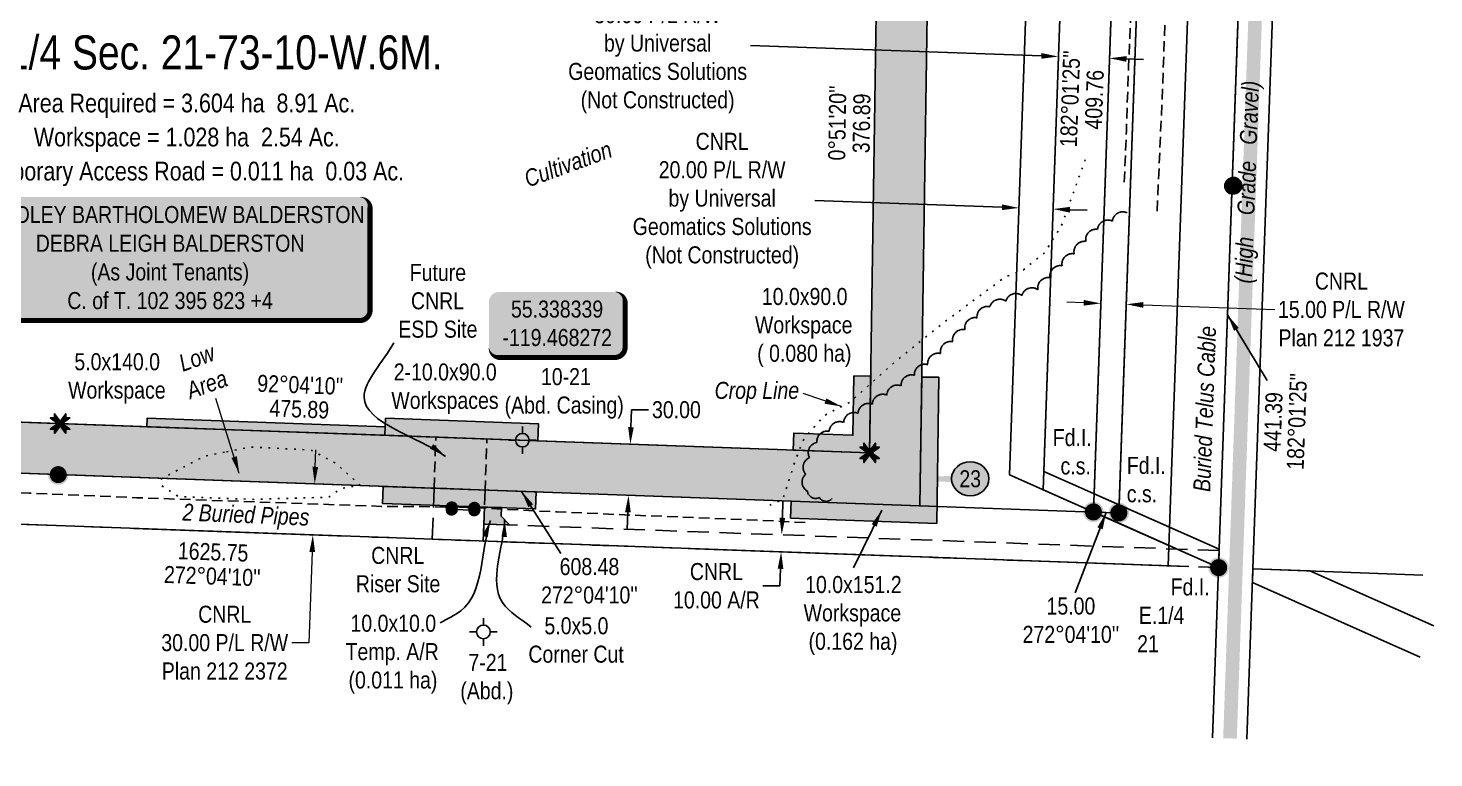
# Model space of a CAD drawing. Extents: x 338216 to 346362, y 6125251 to 6136161.
# Drawn here: x 343168 to 343994, y 6135028 to 6135457 of the extents above; entities that cross this region are included whole.
import ezdxf
from ezdxf.enums import TextEntityAlignment as Align

# ---------------------------------------------------------------- set-up
doc = ezdxf.new("R2010")
doc.units = 0
doc.header["$LTSCALE"] = 5
doc.header["$PDSIZE"] = 0.5
for name, pattern in [('0', [1, 1, 0]), ('foc-ACCESSROAD', [3.75, 2.5, -1.25]), ('foc-QUARTERLINE', [33, 25, -3, 2, -3]), ('foc-TOPO', [1, 0.2, -0.8]), ('HIDDEN2', [1.875, 1.25, -0.625]), ('POWERLINE5', [7.8, 2.4, -0.6, 0.6, -0.6, 0.6, -0.6, 2.4]), ('UG_PIPE', [1.875, 1.25, -0.625])]:
    doc.linetypes.add(name, pattern=pattern)
doc.layers.get('Defpoints').update_dxf_attribs({"color": 9})
for name, color, linetype in [('AS-OWNER', 7, 'Continuous'), ('AS-PIPE-AG', 44, 'Continuous'), ('AS-PIPE-UG', 44, 'UG_PIPE'), ('AS-PIPE-UG-T', 44, 'Continuous'), ('AS-POWER', 104, 'foc-POWER'), ('AS-POWER-EXISTING', 72, 'POWERLINE5'), ('AS-ROADS', 254, 'Continuous'), ('AS-SYMBOL', 7, 'Continuous'), ('AS-TELEPHONE', 224, 'foc-TEL'), ('C-AR', 13, 'foc-ACCESSROAD'), ('C-RW', 13, 'Continuous'), ('C-SYMBOL', 7, 'Continuous'), ('C-WS', 13, 'foc-ACCESSROAD'), ('C-WS-S', 13, 'Continuous'), ('CG-NOTES', 7, 'Continuous'), ('F-WS-S', 190, 'Continuous'), ('L-AREAREQUIRED', 7, 'Continuous'), ('L-AREAWORK', 5, 'Continuous'), ('L-BD', 7, 'Continuous'), ('L-BD1', 253, 'Continuous'), ('L-MON', 1, 'Continuous'), ('L-SEC', 7, 'Continuous'), ('L-SECQ', 8, 'foc-QUARTERLINE'), ('P-ELEVATION', 7, 'Continuous'), ('P-IOP16', 10, 'Continuous'), ('P-IOP16-H', 21, 'Continuous'), ('P-LTO', 14, 'Continuous'), ('P-PROPOSED', 10, 'Continuous'), ('P-PROPOSED-H', 21, 'Continuous'), ('P-TEMP-BLUE', 146, 'Continuous'), ('P-TEMP-BLUE-T', 146, 'Continuous'), ('P-TXT', 4, 'Continuous'), ('T-BUSH', 110, '0'), ('T-EXISTING TFA', 220, 'HIDDEN2'), ('T-EXISTING TFA-T', 220, 'Continuous'), ('T-GENERAL', 48, 'foc-TOPO'), ('T-LOW-AREA', 48, 'foc-TOPO')]:
    doc.layers.add(name, color=color, linetype=linetype)
doc.layers.add('C-RW-T', color=13, linetype='Continuous', lineweight=9)
doc.layers.add('T-TEXT', color=48, linetype='Continuous', lineweight=18)
doc.layers.add('P-TEMP-BLUE-H', color=7, linetype='Continuous', true_color=0x99e6ff)
doc.styles.add('100L', font='ARIALN.TTF', dxfattribs={"height": 11})
doc.styles.add('175L', font='ARIALN.TTF', dxfattribs={"height": 20})
doc.styles.add('80', font='ARIALN.TTF', dxfattribs={"height": 10})
doc.styles.add('80CG', font='ARIALN.TTF', dxfattribs={"height": 10})
doc.styles.add('80L', font='ARIALN.TTF', dxfattribs={"height": 10})
doc.styles.add('80LS', font='ARIALNI.TTF', dxfattribs={"height": 10})
doc.styles.add('foc-LtypeFont', font='ARIALN.TTF', dxfattribs={"height": 7.35})
doc.linetypes.add('foc-POWER', pattern='A,6,-1,["P",foc-LtypeFont,S=0.2,R=0,X=-0.625,Y=-0.75],-1.24,4', length=12.24)
doc.linetypes.add('foc-TEL', pattern='A,2,-1,["T",foc-LtypeFont,S=0.2,R=0,X=-0.425,Y=-0.75],-1.24,8', length=12.24)
doc.dimstyles.new('Compass 5 000', dxfattribs={"dimscale": 5, "dimtxt": 9, "dimasz": 2, "dimexe": 0.2, "dimexo": 0.0625, "dimgap": 0.5, "dimtad": 0, "dimtih": 1, "dimtoh": 1, "dimzin": 0, "dimdsep": 46, "dimtxsty": '80CG', "dimcen": 0.1, "dimse1": 1, "dimse2": 1, "dimclrd": 256, "dimclrt": 256, "dimaunit": 1, "dimadec": 4, "dimazin": 0, "dimtfac": 0.06, "dimtofl": 0, "dimtmove": 0, "dimatfit": 1, "dimfxl": 0.2, "dimtolj": 1, "dimtzin": 0, "dimlwd": -1, "dimarcsym": 0})

# ---------------------------------------------------------------- blocks, each defined once
blk = doc.blocks.new('*D184')
at = {"layer": 'C-WS-S', "transparency": 16777216}
for p, q in [((343611.35, 6135169.47), (343611.71, 6135179.46)), ((343610.27, 6135139.5), (343609.9, 6135129.5)), ((343609.9, 6135129.5), (343599.9, 6135129.5))]:
    blk.add_line(p, q, dxfattribs=at)
for points in [[(343609.68, 6135169.53), (343613.01, 6135169.41), (343610.99, 6135159.47)], [(343608.6, 6135139.56), (343611.93, 6135139.43), (343610.63, 6135149.49)]]:
    blk.add_solid(points, dxfattribs=at)
at = {"layer": 'Defpoints', "color": 0, "transparency": 16777216}
for p in [(343626.98, 6135158.89), (343610.63, 6135149.49), (343626.62, 6135148.91)]:
    blk.add_point(p, dxfattribs=at)
at = {"layer": 'C-WS-S', "transparency": 16777216, "insert": (343572.62, 6135129.5), "char_height": 10, "attachment_point": 5, "style": '80CG'}
blk.add_mtext('\\A1;CNRL\\P10.00 A/R', dxfattribs=at)
blk = doc.blocks.new('*U163')
h = blk.add_hatch(color=59)
edge = h.paths.add_edge_path()
edge.add_line((-111.5, -37), (111.5, -37))
edge.add_arc((111.5, -31), 6, 270, 360)
edge.add_line((117.5, -31), (117.5, 29.5))
edge.add_arc((111.5, 29.5), 6, 0, 90)
edge.add_line((111.5, 35.5), (-111.5, 35.5))
edge.add_arc((-111.5, 29.5), 6, 90, 180)
edge.add_line((-117.5, 29.5), (-117.5, -31))
edge.add_arc((-111.5, -31), 6, 180, 270)
at = {"color": 1, "flags": 128}
blk.add_lwpolyline([(-111.5, -37, 3, 3, 0), (111.5, -37, 3, 3, 0.414214), (117.5, -31, 3, 3, 0), (117.5, 29.5, 3, 0, 0.414214), (111.5, 35.5, 0, 0, 0), (-111.5, 35.5, 0, 0, 0.414214), (-117.5, 29.5, 0, 0, 0), (-117.5, -31, 0, 3, 0.414214)], format="xyseb", close=True, dxfattribs=at)
blk.add_lwpolyline([(-51.5, -31, 0, 7.5, 0), (0, 0, 0, 0, 0)], format="xyseb", dxfattribs=at)
at = {"color": 1, "style": '80'}
blk.add_attdef('ENTER_TEXT_001', (-35.99, -5), '', height=10, dxfattribs=at)
blk = doc.blocks.new('RISER')
h = blk.add_hatch(color=255)
h.dxf.hatch_style = 1
edge = h.paths.add_edge_path()
edge.add_arc((0, 0), 0.7, 0, 360)
blk.add_hatch(color=48).paths.add_polyline_path([(0.58, -0.15), (-0.58, -0.15, 0.774597)])
at = {"color": 48}
blk.add_line((-0.58, -0.15), (0.58, -0.15), dxfattribs=at)
blk.add_circle((0, 0), 0.6, dxfattribs=at)
blk = doc.blocks.new('POWERPOLE')
h = blk.add_hatch(color=255)
edge = h.paths.add_edge_path()
edge.add_arc((0, 0), 0.96, 0, 360)
at = {"linetype": 'Continuous'}
for p, q in [((0.68, -0.68), (-0.68, 0.68)), ((-0.68, -0.68), (0.68, 0.68))]:
    blk.add_line(p, q, dxfattribs=at)
blk.add_circle((0, 0), 0.96, dxfattribs=at)
blk = doc.blocks.new('Gabd')
for p, q in [((-0.81, 0), (-1.62, 0)), ((0, 0.81), (0, 1.62)), ((1.62, 0), (0.81, 0)), ((0, -0.81), (0, -1.62))]:
    blk.add_line(p, q)
blk.add_circle((0, 0), 0.8)
blk = doc.blocks.new('*U159')
h = blk.add_hatch(color=255)
edge = h.paths.add_edge_path()
edge.add_line((-34, -20), (34, -20))
edge.add_arc((34, -14), 6, 270, 360)
edge.add_line((40, -14), (40, 12.5))
edge.add_arc((34, 12.5), 6, 0, 90)
edge.add_line((34, 18.5), (-34, 18.5))
edge.add_arc((-34, 12.5), 6, 90, 180)
edge.add_line((-40, 12.5), (-40, -14))
edge.add_arc((-34, -14), 6, 180, 270)
at = {"color": 1, "flags": 128}
blk.add_lwpolyline([(-34, -20, 3, 3, 0), (34, -20, 3, 3, 0.414214), (40, -14, 3, 3, 0), (40, 12.5, 3, 0, 0.414214), (34, 18.5, 0, 0, 0), (-34, 18.5, 0, 0, 0.414214), (-40, 12.5, 0, 0, 0), (-40, -14, 0, 3, 0.414214)], format="xyseb", close=True, dxfattribs=at)
for points in [[(-38.26, -19.46, 0, 7.5, 0), (0, 0, 0, 0, 0)], [(36.76, -17.19, 0, 7.5, 0), (0, 0, 0, 0, 0)]]:
    blk.add_lwpolyline(points, format="xyseb", dxfattribs=at)
at = {"color": 1, "style": '80'}
blk.add_attdef('ENTER_TEXT_001', (-26.85, -4.92), '', height=10, dxfattribs=at)
blk = doc.blocks.new('*D191')
at = {"layer": 'C-RW-T', "transparency": 16777216}
for p, q in [((343788.36, 6135295.74), (343778.37, 6135296.09)), ((343823.34, 6135294.5), (343900.61, 6135291.76))]:
    blk.add_line(p, q, dxfattribs=at)
for points in [[(343788.42, 6135297.4), (343788.3, 6135294.07), (343798.35, 6135295.38)], [(343823.39, 6135296.16), (343823.28, 6135292.83), (343813.34, 6135294.85)]]:
    blk.add_solid(points, dxfattribs=at)
at = {"layer": 'Defpoints', "color": 0, "transparency": 16777216}
for p in [(343801.59, 6135386.64), (343816.57, 6135386.11), (343813.34, 6135294.85)]:
    blk.add_point(p, dxfattribs=at)
at = {"layer": 'C-RW-T', "transparency": 16777216, "insert": (343939.69, 6135291.76), "char_height": 10, "attachment_point": 5, "style": '80CG'}
blk.add_mtext('\\A1;CNRL\\P15.00 P/L R/W\\PPlan 212 1937', dxfattribs=at)
blk = doc.blocks.new('TEMP')
h = blk.add_hatch(color=255)
h.dxf.hatch_style = 1
h.paths.add_polyline_path([(0, 0.25), (-0.67, 1.15), (-0.67, 0.67), (-1.15, 0.67), (-0.25, 0), (-1.15, -0.67), (-0.67, -0.67), (-0.67, -1.15), (0, -0.25), (0.67, -1.15), (0.67, -0.67), (1.15, -0.67), (0.25, 0), (1.15, 0.67), (0.67, 0.67), (0.67, 1.15)])
h.paths.add_polyline_path([(0.57, 0.85), (0.57, 0.57), (0.85, 0.57), (0.08, 0), (0.85, -0.57), (0.57, -0.57), (0.57, -0.85), (0, -0.08), (-0.57, -0.85), (-0.57, -0.57), (-0.85, -0.57), (-0.08, 0), (-0.85, 0.57), (-0.57, 0.57), (-0.57, 0.85), (0, 0.08)], flags=16)
h = blk.add_hatch(color=1)
h.dxf.hatch_style = 1
h.paths.add_polyline_path([(0, 0.08), (-0.57, 0.85), (-0.57, 0.57), (-0.85, 0.57), (-0.08, 0), (-0.85, -0.57), (-0.57, -0.57), (-0.57, -0.85), (0, -0.08), (0.57, -0.85), (0.57, -0.57), (0.85, -0.57), (0.08, 0), (0.85, 0.57), (0.57, 0.57), (0.57, 0.85)])
at = {"color": 1}
for p, q in [((-0.08, 0), (0.08, 0)), ((0, 0.08), (0, -0.08))]:
    blk.add_line(p, q, dxfattribs=at)
at = {"color": 255, "flags": 128}
blk.add_lwpolyline([(-0.25, 0), (-1.15, 0.67), (-0.67, 0.67), (-0.67, 1.15), (0, 0.25), (0.67, 1.15), (0.67, 0.67), (1.15, 0.67), (0.25, 0), (1.15, -0.67), (0.67, -0.67), (0.67, -1.15), (0, -0.25), (-0.67, -1.15), (-0.67, -0.67), (-1.15, -0.67)], close=True, dxfattribs=at)
at = {"color": 1, "flags": 128}
blk.add_lwpolyline([(-0.08, 0), (-0.85, 0.57), (-0.57, 0.57), (-0.57, 0.85), (0, 0.08), (0.57, 0.85), (0.57, 0.57), (0.85, 0.57), (0.08, 0), (0.85, -0.57), (0.57, -0.57), (0.57, -0.85), (0, -0.08), (-0.57, -0.85), (-0.57, -0.57), (-0.85, -0.57)], close=True, dxfattribs=at)
blk = doc.blocks.new('fdia')
at = {"color": 255, "const_width": 1}
blk.add_lwpolyline([(-0.5, 0, 1), (0.5, 0, 1)], format="xyb", close=True, dxfattribs=at)
blk = doc.blocks.new('Fdiaa')
blk.add_blockref('fdia', (0, 0))
blk = doc.blocks.new('fdib')
at = {"color": 1, "const_width": 1.6}
blk.add_lwpolyline([(-0.4, 0, 1), (0.4, 0, 1)], format="xyb", close=True, dxfattribs=at)
at = {"color": 1}
blk.add_circle((0, 0), 0.8, dxfattribs=at)
blk = doc.blocks.new('Fdibb')
blk.add_blockref('fdib', (0, 0))
blk = doc.blocks.new('fdicc')
for name in ['Fdibb', 'Fdiaa']:
    blk.add_blockref(name, (0, 0))
blk = doc.blocks.new('FDI')
blk.add_blockref('fdicc', (0, 0))
blk = doc.blocks.new('*D164')
at = {"layer": 'C-RW-T', "transparency": 16777216}
for p, q in [((343337.05, 6135199.38), (343337.41, 6135209.38)), ((343335.24, 6135149.42), (343333.32, 6135096.1)), ((343333.32, 6135096.1), (343323.32, 6135096.1))]:
    blk.add_line(p, q, dxfattribs=at)
for points in [[(343335.38, 6135199.44), (343338.71, 6135199.32), (343336.69, 6135189.39)], [(343333.58, 6135149.48), (343336.91, 6135149.36), (343335.6, 6135159.42)]]:
    blk.add_solid(points, dxfattribs=at)
at = {"layer": 'Defpoints', "color": 0, "transparency": 16777216}
for p in [(343338.12, 6135189.34), (343335.6, 6135159.42), (343337.03, 6135159.36)]:
    blk.add_point(p, dxfattribs=at)
at = {"layer": 'C-RW-T', "transparency": 16777216, "insert": (343283.84, 6135096.1), "char_height": 10, "attachment_point": 5, "style": '80CG'}
blk.add_mtext('\\A1;CNRL\\P30.00 P/L R/W\\PPlan 212 2372', dxfattribs=at)
blk = doc.blocks.new('*D165')
at = {"layer": 'C-WS-S', "transparency": 16777216}
for p, q in [((343763.48, 6135440.72), (343592.6, 6135446.78)), ((343813.45, 6135438.95), (343823.44, 6135438.6))]:
    blk.add_line(p, q, dxfattribs=at)
for points in [[(343763.54, 6135442.39), (343763.43, 6135439.06), (343773.48, 6135440.37)], [(343813.51, 6135440.62), (343813.39, 6135437.29), (343803.45, 6135439.31)]]:
    blk.add_solid(points, dxfattribs=at)
at = {"layer": 'Defpoints', "color": 0, "transparency": 16777216}
for p in [(343803.45, 6135439.31), (343771.52, 6135385.07), (343801.49, 6135384.01)]:
    blk.add_point(p, dxfattribs=at)
at = {"layer": 'C-WS-S', "transparency": 16777216, "insert": (343538.1, 6135446.78), "char_height": 10, "attachment_point": 5, "style": '80CG'}
blk.add_mtext('\\A1;CNRL\\P30.00 P/L R/W\\Pby Universal \\PGeomatics Solutions\\P(Not Constructed) ', dxfattribs=at)
blk = doc.blocks.new('*D166')
at = {"layer": 'C-WS-S', "transparency": 16777216}
for p, q in [((343740.33, 6135351.83), (343630.49, 6135355.72)), ((343780.3, 6135350.41), (343790.29, 6135350.06))]:
    blk.add_line(p, q, dxfattribs=at)
for points in [[(343740.39, 6135353.49), (343740.27, 6135350.16), (343750.32, 6135351.47)], [(343780.36, 6135352.08), (343780.24, 6135348.74), (343770.3, 6135350.76)]]:
    blk.add_solid(points, dxfattribs=at)
at = {"layer": 'Defpoints', "color": 0, "transparency": 16777216}
for p in [(343750.84, 6135366.11), (343770.82, 6135365.4), (343770.3, 6135350.76)]:
    blk.add_point(p, dxfattribs=at)
at = {"layer": 'C-WS-S', "transparency": 16777216, "insert": (343575.99, 6135355.72), "char_height": 10, "attachment_point": 5, "style": '80CG'}
blk.add_mtext('\\A1;CNRL\\P20.00 P/L R/W\\Pby Universal \\PGeomatics Solutions\\P(Not Constructed) ', dxfattribs=at)
blk = doc.blocks.new('*D194')
at = {"layer": 'Defpoints', "color": 0, "transparency": 16777216}
for p in [(343543.05, 6135211.94), (343521, 6135182.73), (343541.96, 6135181.97)]:
    blk.add_point(p, dxfattribs=at)
at = {"layer": 'P-TXT', "transparency": 16777216}
for p, q in [((343522.45, 6135222.69), (343522.81, 6135232.9)), ((343522.81, 6135232.9), (343532.81, 6135232.9)), ((343520.64, 6135172.73), (343520.28, 6135162.74))]:
    blk.add_line(p, q, dxfattribs=at)
for points in [[(343520.78, 6135222.75), (343524.11, 6135222.63), (343522.08, 6135212.7)], [(343518.97, 6135172.79), (343522.31, 6135172.67), (343521, 6135182.73)]]:
    blk.add_solid(points, dxfattribs=at)
at = {"layer": 'P-TXT', "transparency": 16777216, "insert": (343549.14, 6135232.9), "char_height": 10, "attachment_point": 5, "style": '80CG'}
blk.add_mtext('\\A1;30.00', dxfattribs=at)
blk = doc.blocks.new('*U233')
at = {"layer": 'P-ELEVATION'}
h = blk.add_hatch(color=111, dxfattribs=at)
h.dxf.hatch_style = 1
edge = h.paths.add_edge_path()
edge.add_ellipse((0, 0), major_axis=(-10.94, 0), ratio=0.913794, start_angle=0, end_angle=360)
at = {"layer": 'P-ELEVATION', "color": 7, "flags": 128}
blk.add_lwpolyline([(0, 0, 5, 0, 0), (-44.28, -0.33, 0, 0, 0)], format="xyseb", dxfattribs=at)
at = {"layer": 'P-ELEVATION', "color": 7}
blk.add_ellipse((0, 0), major_axis=(-10.94, 0), ratio=0.913794, dxfattribs=at)
at = {"layer": 'P-ELEVATION', "style": '80'}
blk.add_attdef('BEND', text='', height=10, dxfattribs=at).set_placement((0, 0), align=Align.MIDDLE_CENTER)

msp = doc.modelspace()

# ---------------------------------------------------------------- hatches: boundary and pattern name
at = {"layer": 'P-IOP16-H'}
h = msp.add_hatch(color=256, dxfattribs=at)
h.dxf.hatch_style = 1
h.paths.add_polyline_path([(343066.307, 6135199.165), (343692.161, 6135176.54), (343699.41, 6135661.968), (343768.844, 6135760.524), (343757.412, 6135760.932), (343733.055, 6135761.802), (343669.559, 6135671.673), (343662.628, 6135207.621), (343067.366, 6135229.139)])
at = {"layer": 'P-PROPOSED-H'}
h = msp.add_hatch(color=256, dxfattribs=at)
h.dxf.hatch_style = 1
h.paths.add_polyline_path([(343056.316, 6135199.525), (343692.162, 6135176.592), (343699.41, 6135661.968), (343768.844, 6135760.524), (343757.412, 6135760.932), (343733.055, 6135761.802), (343669.559, 6135671.673), (343662.628, 6135207.621), (343027.426, 6135230.583), (343019.197, 6135002.943), (342537.03, 6135019.891), (342476.049, 6134387.21), (342453.685, 6134154.981), (342286.371, 6134160.934), (342267.068, 6133620.004), (342337.23, 6133585.283), (342260.28, 6133429.784), (342239.553, 6132848.957), (342367.393, 6132844.449), (342365.279, 6132784.499), (342395.254, 6132783.442), (342398.424, 6132873.367), (342270.597, 6132877.874), (342290.024, 6133422.265), (342377.415, 6133598.863), (342297.733, 6133638.294), (342315.276, 6134129.893), (342480.834, 6134124.003), (342505.904, 6134384.335), (342564.178, 6134988.925), (343048.088, 6134971.916)])
at = {"layer": 'P-TEMP-BLUE-H'}
h = msp.add_hatch(color=256, dxfattribs=at)
h.dxf.hatch_style = 1
h.paths.add_polyline_path([(343616.222, 6135169.281), (343702.005, 6135166.18), (343703.287, 6135252.009), (343693.29, 6135252.158), (343692.161, 6135176.54), (343616.584, 6135179.272)])
h = msp.add_hatch(color=256, dxfattribs=at)
h.dxf.hatch_style = 1
h.paths.add_polyline_path([(343653.303, 6135252.755), (343652.784, 6135217.981), (343618.028, 6135219.237), (343617.667, 6135209.246), (343662.628, 6135207.621), (343663.3, 6135252.606)])
h = msp.add_hatch(color=256, dxfattribs=at)
h.dxf.hatch_style = 1
h.paths.add_polyline_path([(343238.033, 6135222.97), (343238.214, 6135227.965), (343378.092, 6135222.909), (343377.911, 6135217.913)])
h = msp.add_hatch(color=256, dxfattribs=at)
h.dxf.hatch_style = 1
h.paths.add_polyline_path([(343377.911, 6135217.913), (343378.272, 6135227.904), (343468.195, 6135224.654), (343467.833, 6135214.662)])
h = msp.add_hatch(color=256, dxfattribs=at)
h.dxf.hatch_style = 1
h.paths.add_polyline_path([(343466.75, 6135184.696), (343466.389, 6135174.705), (343376.467, 6135177.958), (343376.828, 6135187.949)])
h = msp.add_hatch(color=256, dxfattribs=at)
h.dxf.hatch_style = 1
h.paths.add_polyline_path([(343436.415, 6135175.789), (343436.053, 6135165.789), (343451.04, 6135165.248), (343446.225, 6135170.424), (343446.406, 6135175.428)])

# ---------------------------------------------------------------- linework, layer by layer
at = {"layer": 'AS-PIPE-AG', "flags": 128}
for points in [[(343430.579, 6135173.889), (343417.301, 6135174.351)], [(343430.544, 6135175.329), (343417.309, 6135175.818)]]:
    msp.add_lwpolyline(points, dxfattribs=at)
at = {"layer": 'AS-PIPE-UG', "flags": 128}
for points in [[(343812.183, 6135366.529), (343813.396, 6135396.647), (343814.664, 6135434.613), (343816.106, 6135467.402), (343817.576, 6135512.052), (343818.7, 6135556.573), (343819.975, 6135580.794), (343821.182, 6135596.495), (343822.969, 6135622.286), (343828.521, 6135668.452), (343830.894, 6135700.566), (343832.569, 6135736.86), (343834.144, 6135750.104), (343834.297, 6135755.998), (343834.937, 6135762.669), (343834.001, 6135766.359), (343832.511, 6135766.95), (343818.537, 6135767.682), (343802.313, 6135768.847), (343799.18, 6135769.595), (343800.853, 6135779.947), (343801.104, 6135792.391), (343801.652, 6135805.099)], [(343816.247, 6135791.805), (343818.365, 6135791.179), (343828.54, 6135791.369), (343841.213, 6135790.744), (343850.054, 6135789.757), (343851.251, 6135787.842), (343850.848, 6135779.308), (343850.07, 6135756.885), (343848.202, 6135725.212), (343847.184, 6135676.416), (343844.026, 6135618.383), (343841.293, 6135580.758), (343839.08, 6135529.046), (343836.251, 6135466.064), (343834.698, 6135422.622), (343831.432, 6135348.997)], [(342574.342, 6134972.183), (342594.879, 6135184.759), (342596.517, 6135197.02), (342598.141, 6135202.359), (342601.132, 6135203.879), (342626.867, 6135203.154), (342685.026, 6135201.545), (342769.977, 6135197.917), (342843.292, 6135195.757), (342938.83, 6135192.296), (343010.047, 6135189.582), (343078.212, 6135187.574), (343082.442, 6135187.305), (343116.678, 6135186.073), (343121.934, 6135187.204), (343123.664, 6135190.355), (343122.999, 6135193.394), (343119.98, 6135196.302), (343116.423, 6135197.159), (343112.483, 6135196.179), (343110.878, 6135193.172), (343114.356, 6135187.559), (343123.86, 6135186.33), (343169.035, 6135183.92), (343232.173, 6135181.291), (343375.709, 6135176.202), (343398.829, 6135176.127), (343417.249, 6135175.726)], [(343624.795, 6135166.668), (343588.057, 6135168.485), (343531.281, 6135170.71), (343479.05, 6135172.918), (343434.232, 6135175.23), (343430.535, 6135175.424)]]:
    msp.add_lwpolyline(points, dxfattribs=at)
at = {"layer": 'AS-POWER', "flags": 128}
msp.add_lwpolyline([(343867.582, 6135140.201), (343895.81, 6135938.874)], dxfattribs=at)
at = {"layer": 'AS-ROADS', "const_width": 8, "flags": 128}
msp.add_lwpolyline([(343899.525, 6135763.998), (343874.258, 6135039.915)], dxfattribs=at)
at = {"layer": 'AS-TELEPHONE', "flags": 128}
msp.add_lwpolyline([(343867.582, 6135140.201), (343895.81, 6135938.874)], dxfattribs=at)
at = {"layer": 'C-AR', "flags": 128}
msp.add_lwpolyline([(343867.943, 6135150.192), (343436.053, 6135165.789), (343435.692, 6135155.798), (343867.582, 6135140.201)], close=True, dxfattribs=at)
at = {"layer": 'C-RW', "flags": 128}
msp.add_lwpolyline([(343815.24, 6135649.293), (343823.367, 6135685.23), (343826.558, 6135758.432), (343841.533, 6135757.907), (343836.545, 6135641.455), (343835.515, 6135618.051), (343824.851, 6135620.572), (343809.17, 6135177.069), (343867.963, 6135150.971), (343867.582, 6135140.201), (343794.029, 6135172.926), (343810.083, 6135626.469)], close=True, dxfattribs=at)
for points in [[(342613.261, 6135185.528), (343184.985, 6135164.861), (343837.914, 6135141.258), (343854.74, 6135616.251), (343850.474, 6135616.375), (343851.528, 6135640.813), (343856.522, 6135757.395), (343841.533, 6135757.907), (343836.545, 6135641.455), (343835.515, 6135618.051), (343824.851, 6135620.572), (343808.985, 6135172.374), (343794.015, 6135172.858), (343186.069, 6135194.835), (342586.115, 6135216.523), (342583.234, 6135186.623)], [(343994.003, 6135105.959), (343921.234, 6135138.262), (343887.682, 6135139.475), (343887.398, 6135131.405), (343985.891, 6135087.683)]]:
    msp.add_lwpolyline(points, dxfattribs=at)
at = {"layer": 'C-WS', "flags": 128}
msp.add_lwpolyline([(343405.718, 6135156.881), (343406.802, 6135186.856), (343436.776, 6135185.772), (343435.692, 6135155.798)], close=True, dxfattribs=at)
at = {"layer": 'C-WS-S', "flags": 128}
msp.add_lwpolyline([(343867.582, 6135140.201), (343744.768, 6135194.719), (343759.309, 6135605.227), (343801.001, 6135689.23), (343804.073, 6135759.267), (343819.061, 6135758.732), (343815.844, 6135685.404), (343779.569, 6135612.313), (343764.848, 6135196.744), (343867.963, 6135150.971), (343867.582, 6135140.201)], dxfattribs=at)
msp.add_lwpolyline([(343815.24, 6135649.293), (343823.367, 6135685.23), (343826.558, 6135758.432), (343812.164, 6135758.978), (343808.56, 6135674.399), (343780.351, 6135634.408), (343764.467, 6135185.975), (343867.582, 6135140.201), (343867.963, 6135150.971), (343794.396, 6135183.627), (343810.083, 6135626.469)], close=True, dxfattribs=at)
at = {"layer": 'L-SEC'}
for p, q in [((343867.582, 6135140.201), (343895.988, 6135943.901)), ((343887.682, 6135139.49), (343916.126, 6135943.296)), ((343867.582, 6135140.201), (343864.065, 6135040.284)), ((343887.682, 6135139.493), (343884.165, 6135039.557))]:
    msp.add_line(p, q, dxfattribs=at)
at = {"layer": 'L-SECQ'}
for p, q in [((343065.612, 6135169.188), (343867.582, 6135140.201)), ((343887.682, 6135139.475), (343987.596, 6135135.863))]:
    msp.add_line(p, q, dxfattribs=at)
at = {"layer": 'P-IOP16', "flags": 128}
msp.add_lwpolyline([(343066.307, 6135199.165), (343692.161, 6135176.54), (343699.41, 6135661.968), (343768.844, 6135760.524), (343757.412, 6135760.932), (343733.055, 6135761.802), (343669.559, 6135671.673), (343662.628, 6135207.621), (343067.366, 6135229.139)], close=True, dxfattribs=at)
at = {"layer": 'P-LTO', "flags": 128}
msp.add_lwpolyline([(342505.904, 6134384.335), (342564.178, 6134988.925), (343048.088, 6134971.916), (343056.316, 6135199.525), (343692.162, 6135176.592), (343699.41, 6135661.968), (343768.844, 6135760.524), (343757.412, 6135760.932), (343733.055, 6135761.802), (343669.559, 6135671.673), (343662.628, 6135207.621), (343027.426, 6135230.583), (343019.197, 6135002.943), (342537.03, 6135019.891), (342475.877, 6134385.428)], dxfattribs=at)
at = {"layer": 'P-PROPOSED', "flags": 128}
msp.add_lwpolyline([(342505.904, 6134384.335), (342564.178, 6134988.925), (343048.088, 6134971.916), (343056.316, 6135199.525), (343692.162, 6135176.592), (343699.41, 6135661.968), (343768.844, 6135760.524), (343757.412, 6135760.932), (343733.055, 6135761.802), (343669.559, 6135671.673), (343662.628, 6135207.621), (343027.426, 6135230.583), (343019.197, 6135002.943), (342537.03, 6135019.891), (342475.877, 6134385.428)], dxfattribs=at)
at = {"layer": 'P-TEMP-BLUE', "flags": 128}
for points in [[(343616.222, 6135169.281), (343702.005, 6135166.18), (343703.287, 6135252.009), (343693.29, 6135252.158), (343692.161, 6135176.54), (343616.584, 6135179.272)], [(343653.303, 6135252.755), (343652.784, 6135217.981), (343618.028, 6135219.237), (343617.667, 6135209.246), (343662.628, 6135207.621), (343663.3, 6135252.606)], [(343238.033, 6135222.97), (343238.214, 6135227.965), (343378.092, 6135222.909), (343377.911, 6135217.913)], [(343377.911, 6135217.913), (343378.272, 6135227.904), (343468.195, 6135224.654), (343467.833, 6135214.662)], [(343466.75, 6135184.696), (343466.389, 6135174.705), (343376.467, 6135177.958), (343376.828, 6135187.949)], [(343436.415, 6135175.789), (343436.053, 6135165.789), (343451.04, 6135165.248), (343446.225, 6135170.424), (343446.406, 6135175.428)]]:
    msp.add_lwpolyline(points, close=True, dxfattribs=at)
at = {"layer": 'T-BUSH', "flags": 128}
msp.add_lwpolyline([(343813.936, 6135348.573, 0.5205671), (343805.199, 6135343.712, 0.5205671), (343796.462, 6135338.852, 0.5205671), (343789.606, 6135331.789, 0.5205671), (343782.751, 6135324.532, 0.5205671), (343775.645, 6135317.499, 0.5205671), (343768.54, 6135310.465, 0.5205671), (343761.434, 6135303.432, 0.5205671), (343752.027, 6135300.061, 0.5205671), (343742.607, 6135296.709, 0.5205671), (343733.188, 6135293.357, 0.5205671), (343725.681, 6135286.945, 0.5205671), (343718.537, 6135279.95, 0.5205671), (343711.394, 6135272.955, 0.5205671), (343704.251, 6135265.96, 0.5205671), (343696.714, 6135259.41, 0.5205671), (343688.895, 6135253.179, 0.5205671), (343681.076, 6135246.948, 0.5205671), (343672.664, 6135241.55, 0.5205671), (343664.221, 6135236.194, 0.5205671), (343655.779, 6135230.838, 0.5205671), (343647.337, 6135225.482, 0.5205671), (343638.849, 6135220.2, 0.5205671), (343631.652, 6135213.724, 0.5205671), (343627.333, 6135204.753, 0.5205671), (343625.056, 6135195.089, 0.5205671), (343626.032, 6135185.139, 0.5205671), (343633.119, 6135181.371, 0.5205671), (343640.51, 6135180.733, 0.5205671)], format="xyb", dxfattribs=at)
at = {"layer": 'T-EXISTING TFA', "flags": 128}
msp.add_lwpolyline([(343406.802, 6135186.856), (343407.885, 6135216.829), (343437.859, 6135215.746), (343436.776, 6135185.772), (343406.802, 6135186.856)], close=True, dxfattribs=at)
at = {"layer": 'T-GENERAL', "flags": 128}
msp.add_lwpolyline([(343603.91, 6135176.827), (343611.601, 6135180.151), (343619.352, 6135204.44), (343624.296, 6135216.509), (343636.373, 6135229.761), (343651.137, 6135237.466), (343678.433, 6135261.844), (343706.05, 6135284.09), (343742.004, 6135310.708), (343752.978, 6135315.095), (343765.204, 6135324.891), (343775.222, 6135340.951), (343789.991, 6135381.784)], dxfattribs=at)
at = {"layer": 'T-LOW-AREA', "flags": 128}
msp.add_lwpolyline([(343283.784, 6135208.036), (343271.741, 6135205.605), (343246.637, 6135192.395), (343246.72, 6135188.335), (343256.645, 6135181.967), (343300.639, 6135180.313), (343344.935, 6135181.543), (343352.036, 6135186.726), (343363.473, 6135188.636), (343349.324, 6135201.283), (343334.427, 6135209.27), (343298.816, 6135211.071)], close=True, dxfattribs=at)

# ---------------------------------------------------------------- block references
ref = msp.add_blockref('*U159', (343479.01, 6135283.639))
ref.add_attrib('ENTER_TEXT_001', '55.338339', (343451.963, 6135287.057), dxfattribs={"color": 1, "height": 10, "style": '80'})
ref.add_attrib('ENTER_TEXT_002', '-119.468272', (343446.963, 6135270.35), dxfattribs={"color": 1, "height": 10, "style": '80'})
at = {"layer": 'AS-OWNER'}
ref = msp.add_blockref('*U163', (343251.722, 6135322.315), dxfattribs=dict(at, xscale=0.9997908399999926, yscale=0.9997908399999926, zscale=0.9997908399999926))
ref.add_attrib('ENTER_TEXT_001', 'BRADLEY BARTHOLOMEW BALDERSTON', (343137.554, 6135342.57), dxfattribs={"layer": '0', "color": 1, "height": 9.99791, "style": '80'})
ref.add_attrib('ENTER_TEXT_002', 'DEBRA LEIGH BALDERSTON', (343172.86, 6135325.73), dxfattribs={"layer": '0', "color": 1, "height": 9.99791, "style": '80'})
ref.add_attrib('ENTER_TEXT_003', '(As Joint Tenants)', (343205.251, 6135308.896), dxfattribs={"layer": '0', "color": 1, "height": 9.99791, "style": '80'})
ref.add_attrib('ENTER_TEXT_004', 'C. of T. 102 395 823 +4', (343191.39, 6135292.056), dxfattribs={"layer": '0', "color": 1, "height": 9.99791, "style": '80'})
at = {"layer": 'AS-POWER-EXISTING'}
for p, xscale, yscale, zscale in [((343875.995, 6135364.383), 4.998954199999918, 4.998954199999918, 4.998954199999918), ((343876.338, 6135364.584), 4.999999999999956, 4.999999999999956, 4.999999999999956)]:
    msp.add_blockref('POWERPOLE', p, dxfattribs=dict(at, xscale=xscale, yscale=yscale, zscale=zscale))
at = {"layer": 'AS-SYMBOL', "xscale": 4.999999999999943, "yscale": 4.999999999999943, "zscale": 4.999999999999943}
for p in [(343416.997, 6135175.516), (343417.075, 6135174.189), (343417.244, 6135175.678), (343417.322, 6135174.351), (343430.283, 6135175.281), (343430.326, 6135173.748), (343430.533, 6135175.443), (343430.576, 6135173.909)]:
    msp.add_blockref('RISER', p, dxfattribs=at)
at = {"layer": 'CG-NOTES', "xscale": 0.99978011, "yscale": 0.99978011, "zscale": 0.99978011}
msp.add_blockref('*U233', (343721.662, 6135192.41), dxfattribs=at).add_auto_attribs({'BEND': '23'})
at = {"layer": 'F-WS-S', "xscale": 4.998954199999923, "yscale": 4.998954199999923, "zscale": 4.998954199999923}
for p in [(343458.657, 6135215.053), (343435.777, 6135102.462)]:
    msp.add_blockref('Gabd', p, dxfattribs=at)
at = {"layer": 'L-MON'}
for name, p, xscale, yscale, zscale in [('TEMP', (343187.153, 6135224.809), 4.998954199999918, 4.998954199999918, 4.998954199999918), ('TEMP', (343662.628, 6135207.621), 4.998954199999918, 4.998954199999918, 4.998954199999918), ('FDI', (343186.069, 6135194.835), 4.999999999999957, 4.999999999999957, 4.999999999999957), ('FDI', (343794.029, 6135172.926), 4.998954199999917, 4.998954199999917, 4.998954199999917), ('FDI', (343808.985, 6135172.374), 4.998954199999917, 4.998954199999917, 4.998954199999917)]:
    msp.add_blockref(name, p, dxfattribs=dict(at, xscale=xscale, yscale=yscale, zscale=zscale))

# ---------------------------------------------------------------- texts
at = {"layer": 'AS-PIPE-UG-T', "insert": (343259.271, 6135177.913), "char_height": 9.99791, "attachment_point": 1, "rotation": 357.615641, "style": '80L'}
msp.add_mtext_dynamic_manual_height_columns('{\\fArial Narrow|b0|i1|c0|p34;2 Buried Pipes}', width=74.58158, gutter_width=50, heights=[0], dxfattribs=at)
at = {"layer": 'AS-TELEPHONE', "insert": (343852.651, 6135184.925), "char_height": 9.99791, "attachment_point": 1, "rotation": 87.973322, "style": '80L'}
msp.add_mtext_dynamic_manual_height_columns('{\\fArial Narrow|b0|i1|c0|p34;Buried Telus Cable}', width=97.23506, gutter_width=50, heights=[0], dxfattribs=at)
at = {"layer": 'C-SYMBOL', "color": 3, "style": '175L'}
msp.add_text('N.E.1/4 Sec. 21-73-10-W.6M.', height=19.9956, dxfattribs=at).set_placement((343261.564, 6135426.763), align=Align.BOTTOM_CENTER)
at = {"layer": 'C-WS-S', "insert": (343360.343, 6135152.39), "char_height": 9.99791, "attachment_point": 1, "style": '80L'}
msp.add_mtext_dynamic_manual_height_columns('\\pi9.5313;CNRL\\P\\pi0.49502;Riser Site', width=49.25416, gutter_width=50, heights=[0], dxfattribs=at)
at = {"layer": 'F-WS-S', "char_height": 9.99791, "attachment_point": 1, "style": '80L'}
for s, width, insert in [('\\pi28.445;10-21\\P\\pi7.0988;(Abd. Casing)', 82.83265, (343441.124, 6135257.368)), ('\\pi5.1613;7-21\\P\\pi0.39759;(Abd.)', 30.59795, (343421.812, 6135089.563))]:
    msp.add_mtext_dynamic_manual_height_columns(s, width=width, gutter_width=50, heights=[0], dxfattribs=dict(at, insert=insert))
at = {"layer": 'L-AREAREQUIRED', "color": 5, "style": '100L'}
msp.add_text('Area Required = 3.604 ha  8.91 Ac.', height=10.99758, dxfattribs=at).set_placement((343261.564, 6135404.268), align=Align.BOTTOM_CENTER)
at = {"layer": 'L-AREAWORK', "color": 5, "style": '100L'}
for s, p in [('Workspace = 1.028 ha  2.54 Ac.', (343261.564, 6135384.272)), ('Temporary Access Road = 0.011 ha  0.03 Ac.', (343261.564, 6135364.277))]:
    msp.add_text(s, height=10.99758, dxfattribs=at).set_placement(p, align=Align.BOTTOM_CENTER)
at = {"layer": 'L-BD', "style": '80L'}
for s, height, rotation, p in [("182°01'25''", 9.99791, 87.9726, (343780.312, 6135415.533)), ('409.76', 9.9979, 87.9726, (343794.55, 6135415.029)), ("182°01'25''", 9.99791, 87.9732, (343913.505, 6135226.037)), ('1625.75', 9.9979, 357.93, (343277.052, 6135149.469)), ("272°04'10''", 9.99791, 357.93, (343276.537, 6135135.231))]:
    msp.add_text(s, height=height, rotation=rotation, dxfattribs=at).set_placement(p, align=Align.MIDDLE)
at = {"layer": 'L-BD', "char_height": 9.99791, "attachment_point": 2, "style": '80L'}
for s, insert, width in [("608.48 272°04'10''", (343498.071, 6135145.838), 57.09252), ("15.00 272°04'10''", (343780.835, 6135122.673), 57.00407)]:
    msp.add_mtext(s, dxfattribs=dict(at, insert=insert, width=width))
at = {"layer": 'L-BD1', "style": '80L'}
for s, rotation, p in [("0°51'20''", 89.1446, (343643.584, 6135401.334)), ('376.89', 89.1446, (343657.829, 6135401.121)), ("92°04'10''", 357.9297, (343328.161, 6135247.591)), ('475.89', 357.9297, (343327.646, 6135233.353))]:
    msp.add_text(s, height=9.9979, rotation=rotation, dxfattribs=at).set_placement(p, align=Align.MIDDLE)
at = {"layer": 'L-MON', "attachment_point": 1, "style": '80L'}
for s, insert, char_height in [('\\pi1.0662;Fd.I.\\P\\pi5.6423;c.s.', (343769.079, 6135221.62), 9.99791), ('Fd.I.\\Pc.s.', (343813.631, 6135205.251), 9.9979)]:
    msp.add_mtext_dynamic_manual_height_columns(s, width=22.04407, gutter_width=50, heights=[0], dxfattribs=dict(at, insert=insert, char_height=char_height))
at = {"layer": 'P-TEMP-BLUE-T', "char_height": 9.99791, "attachment_point": 1, "style": '80L'}
for s, width, insert in [('\\pi8.077;10.0x90.0\\P\\pi4.0226;Workspace\\P\\pi5.332;( 0.080 ha)', 64.67719, (343591.228, 6135304.442)), ('\\pi3.8035;5.0x140.0\\P\\pi0.13437;Workspace', 56.90082, (343191.727, 6135266.129)), ('\\pi-1.3558;2-10.0x90.0\\P\\pi-2.7573;Workspaces', 56.90082, (343384.439, 6135260.115)), ('\\pi1.0244;10.0x151.2\\P\\pi0.13437;Workspace\\P\\pi3.0362;(0.162 ha)', 56.90082, (343623.707, 6135135.293)), ('\\pi4.1888;10.0x10.0\\P\\pi1.304;Temp. A/R\\P\\pi3.0362;(0.011 ha)', 56.90082, (343353.508, 6135112.558)), ('\\pi10.173;5.0x5.0\\P\\pi0.75498;Corner Cut', 56.90082, (343461.448, 6135111.064))]:
    msp.add_mtext_dynamic_manual_height_columns(s, width=width, gutter_width=50, heights=[0], dxfattribs=dict(at, insert=insert))
at = {"layer": 'T-EXISTING TFA-T', "insert": (343374.759, 6135318.578), "char_height": 9.99791, "attachment_point": 1, "style": '80L'}
msp.add_mtext_dynamic_manual_height_columns('\\pi17.748;Future \\P\\pi18.474;CNRL\\P\\pi11.041;ESD Site', width=67.14028, gutter_width=50, heights=[0], dxfattribs=at)
at = {"layer": 'T-TEXT', "style": '80LS'}
for s, rotation, p in [('(High    Grade   Gravel)', 87.973322, (343884.196, 6135366.653)), ('Cultivation', 20, (343485.464, 6135377.238))]:
    msp.add_text(s, height=9.99791, rotation=rotation, dxfattribs=at).set_placement(p, align=Align.MIDDLE_CENTER)
at = {"layer": 'T-TEXT', "insert": (343254.508, 6135264.039), "char_height": 9.99791, "attachment_point": 1, "rotation": 20, "style": '80L'}
msp.add_mtext_dynamic_manual_height_columns('\\pi1.4131;{\\fArial Narrow|b0|i1|c0|p34;Low\\P\\pi0.052507;Area}', width=24.07681, gutter_width=50, heights=[0], dxfattribs=at)
at = {"layer": 'T-TEXT', "insert": (343571.557, 6135249.308), "char_height": 9.99791, "attachment_point": 1, "style": '80L'}
msp.add_mtext_dynamic_manual_height_columns('{\\fArial Narrow|b0|i1|c0|p34;Crop Line}', width=49.47926, gutter_width=50, heights=[0], dxfattribs=at)

# ---------------------------------------------------------------- dimensions: what is measured, and where the dimension line sits
at = {"layer": 'C-RW-T'}
dim = msp.add_linear_dim(base=(343335.604, 6135159.416), p1=(343338.115, 6135189.339), p2=(343337.032, 6135159.364), angle=267.929691, text='CNRL\\P30.00 P/L R/W\\PPlan 212 2372', dimstyle='Compass 5 000', dxfattribs=at)
dim.commit()
dim.dimension.update_dxf_attribs({"geometry": '*D164', "text_midpoint": (343283.844, 6135096.097), "dimtype": 161})
at = {"layer": 'C-WS-S'}
for base, p1, p2, angle, text, picture, middle in [((343803.453, 6135439.309), (343771.519, 6135385.069), (343801.494, 6135384.007), 357.971291, 'CNRL\\P30.00 P/L R/W\\Pby Universal \\PGeomatics Solutions\\P(Not Constructed) ', '*D165', (343538.1, 6135446.778)), ((343770.304, 6135350.764), (343750.839, 6135366.113), (343770.823, 6135365.405), 357.971292, 'CNRL\\P20.00 P/L R/W\\Pby Universal \\PGeomatics Solutions\\P(Not Constructed) ', '*D166', (343575.992, 6135355.717)), ((343610.627, 6135149.488), (343626.981, 6135158.894), (343626.62, 6135148.91), 267.929981, 'CNRL\\P10.00 A/R', '*D184', (343572.623, 6135129.502))]:
    dim = msp.add_linear_dim(base=base, p1=p1, p2=p2, angle=angle, text=text, dimstyle='Compass 5 000', dxfattribs=at)
    dim.commit()
    dim.dimension.update_dxf_attribs({"geometry": picture, "text_midpoint": middle, "dimtype": 161})
at = {"layer": 'P-TXT'}
dim = msp.add_linear_dim(base=(343521.001, 6135182.727), p1=(343543.047, 6135211.943), p2=(343541.963, 6135181.97), angle=267.929691, text='30.00', dimstyle='Compass 5 000', dxfattribs=at)
dim.commit()
dim.dimension.update_dxf_attribs({"geometry": '*D194', "text_midpoint": (343549.138, 6135232.895), "dimtype": 161})

# ---------------------------------------------------------------- leaders
at = {"layer": 'L-BD'}
for points in [[(343872.829, 6135288.659), (343896.165, 6135250.105)], [(343458.213, 6135184.997), (343481.317, 6135148.428)], [(343801.5, 6135172.616), (343783.418, 6135125.328)]]:
    msp.add_leader(points, dimstyle='Compass 5 000', dxfattribs=at)
at = {"layer": 'P-TEMP-BLUE-T'}
msp.add_leader([(343669.702, 6135173.964), (343653.05, 6135139.998)], dimstyle='Compass 5 000', dxfattribs=at)
at = {"layer": 'P-TEMP-BLUE-T', "path_type": 1}
for points in [[(343439.853, 6135167.924), (343422.453, 6135114.847), (343410.308, 6135107.782)], [(343448.237, 6135168.261), (343446.979, 6135119.678), (343463.802, 6135105.183)]]:
    msp.add_leader(points, dimstyle='Compass 5 000', override={"dimgap": 0.5, "dimtad": 0}, dxfattribs=at)
at = {"layer": 'T-EXISTING TFA-T', "path_type": 1}
msp.add_leader([(343413.495, 6135205.552), (343365.651, 6135240.244), (343383.146, 6135272.268)], dimstyle='Compass 5 000', override={"dimgap": 0.5, "dimtad": 0}, dxfattribs=at)
at = {"layer": 'T-TEXT'}
for points in [[(343292.363, 6135195.581), (343278.663, 6135239.614)], [(343646.11, 6135234.843), (343623.596, 6135242.42)]]:
    msp.add_leader(points, dimstyle='Compass 5 000', dxfattribs=at)

# ---------------------------------------------------------------- next in the draw order: texts
at = {"layer": 'L-BD', "insert": (343894.577, 6135225.921), "char_height": 9.9979, "width": 34.61527, "attachment_point": 2, "rotation": 87.9732, "style": '80L', "bg_fill": 3, "box_fill_scale": 1.2, "bg_fill_color": 256, "bg_fill_transparency": 0}
msp.add_mtext('441.39', dxfattribs=at)
at = {"layer": 'L-MON', "insert": (343819.717, 6135133.865), "char_height": 9.99791, "attachment_point": 1, "style": '80L', "bg_fill": 3, "box_fill_scale": 1.2, "bg_fill_color": 256, "bg_fill_transparency": 0}
msp.add_mtext_dynamic_manual_height_columns('\\pi19.681;Fd.I.\\P\\pi1.0155;E.1/4 21', width=40.65935, gutter_width=50, heights=[0], dxfattribs=at)

# ---------------------------------------------------------------- next in the draw order: block references
at = {"layer": 'L-MON', "xscale": 4.999999999999957, "yscale": 4.999999999999957, "zscale": 4.999999999999957}
msp.add_blockref('FDI', (343867.582, 6135140.201), dxfattribs=at)

# ---------------------------------------------------------------- next in the draw order: dimensions: what is measured, and where the dimension line sits
at = {"layer": 'C-RW-T'}
dim = msp.add_linear_dim(base=(343813.342, 6135294.853), p1=(343801.587, 6135386.636), p2=(343816.575, 6135386.105), angle=357.971291, text='CNRL\\P15.00 P/L R/W\\PPlan 212 1937', dimstyle='Compass 5 000', dxfattribs=at)
dim.commit()
dim.dimension.update_dxf_attribs({"geometry": '*D191', "text_midpoint": (343939.691, 6135291.762), "dimtype": 161})

doc.saveas('drawing.dxf')
